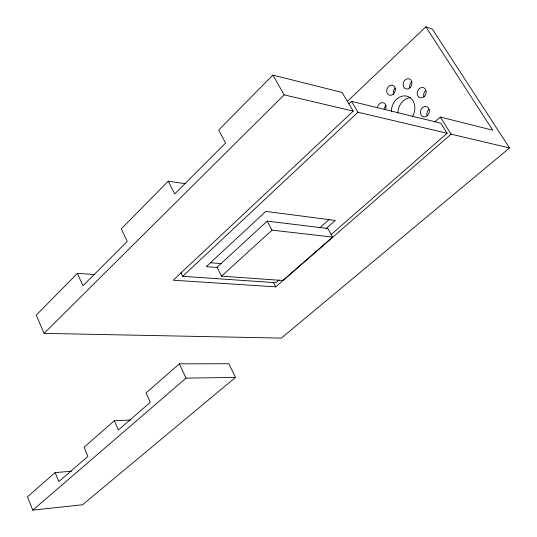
<?xml version="1.0" encoding="UTF-8"?>
<svg xmlns="http://www.w3.org/2000/svg" width="537" height="537" viewBox="0 0 537 537"><rect width="100%" height="100%" fill="white"/><g stroke="black" fill="none" stroke-linecap="round" stroke-linejoin="round"><path stroke-width="0.81" d="M94.78 274.541L77.368 273.4L36.254 315.112L44.094 333.37L281.328 338.102L509.539 147.95L432.305 29.038L425.841 26.85L347.379 101.339M185.594 183.708L168.256 181.204L121.275 228.869L127.249 241.395L82.94 285.731L77.368 273.4M509.539 147.95L451.107 134.176L275.736 286.859L173.25 280.213L353.212 111.125L342.089 92.438L272.87 75.093L218.66 130.075L225.58 142.99L174.679 193.924L168.256 181.204M44.094 333.37L284.147 94.854L353.212 111.125M349.05 103.661L351.487 101.359L440.823 123.188L447.14 133.243L330.926 234.736M180.875 272.635L182.687 276.327L357.984 112.246L447.14 133.243M267.204 221.11L217.029 267.265L221.539 276.159L282.784 280.502L332.645 237.085L327.859 228.5L267.204 221.11L272.044 230.151L332.645 237.085M221.539 276.159L272.044 230.151M434.675 122.053L440.32 117.046L492.738 130.189L425.841 26.85M319.844 227.755L329.188 219.499M325.939 228.681L335.316 220.438L265.802 211.39L206.221 266.641L217.814 267.54M55.13 472.587L27.461 496.819L32.777 510.15L82.557 504.753L235.528 377.417L228.775 363.73L179.304 363.858L146.044 392.983L150.32 402.327L118.395 429.969L114.327 420.753L84.061 447.261L87.94 456.363L58.835 481.568L55.13 472.587L71.495 471.238M279.133 279.965L275.978 282.724L182.687 276.327M32.777 510.15L186.077 378.122L235.528 377.417M114.327 420.753L130.692 419.994M210.625 262.768L221.392 263.64M440.32 117.046L451.107 134.176M351.487 101.359L357.984 112.246M272.87 75.093L284.147 94.854M273.4 282.415L275.736 286.859M179.304 363.858L186.077 378.122M423.874 96.7A5.31 4.356 -68.4 0 1 425.673 90.518M427.083 115.542A5.31 4.39 -69.2 0 1 428.888 109.36M409.852 87.94A5.269 4.276 -68.7 0 1 411.617 81.799M391.352 111.474A14.029 11.438 -70.6 0 1 407.006 96.19A14.029 11.438 -70.6 0 1 412.235 116.885M377.551 107.326A5.189 4.175 -71.6 0 1 383.17 102.728A5.189 4.175 -71.6 0 1 385.579 109.4M397.91 113.079A13.942 11.405 -70.3 0 1 410.416 97.627M384.136 108.937A5.155 4.168 -71.3 0 1 385.975 105.487M393.493 94.197A5.202 4.195 -70 0 1 395.225 88.122M424.149 96.6A5.343 4.37 -68.7 0 0 423.686 87.726A5.343 4.37 -68.7 0 0 417.168 93.693A5.343 4.37 -68.7 0 0 424.149 96.6M427.392 115.643A5.343 4.403 -69.5 0 0 426.928 106.735A5.343 4.403 -69.5 0 0 420.377 112.642A5.343 4.403 -69.5 0 0 427.392 115.643M409.973 87.746A5.303 4.289 -69 0 0 409.516 78.946A5.303 4.289 -69 0 0 403.112 84.9A5.303 4.289 -69 0 0 409.973 87.746M393.44 94.069A5.236 4.209 -70.2 0 0 392.997 85.363A5.236 4.209 -70.2 0 0 386.721 91.23A5.236 4.209 -70.2 0 0 393.44 94.069"/></g></svg>
